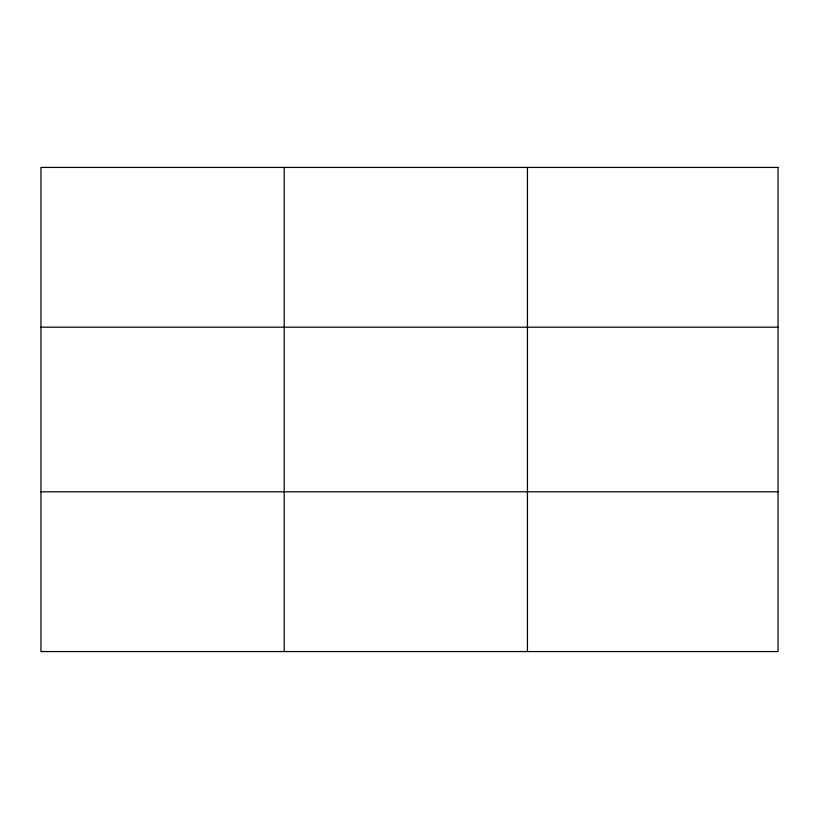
<?xml version="1.0" encoding="UTF-8"?>
<svg xmlns="http://www.w3.org/2000/svg" width="819" height="819" viewBox="0 0 819 819"><rect width="100%" height="100%" fill="white"/><g stroke="black" fill="none" stroke-linecap="round" stroke-linejoin="round"><path stroke-width="1.23" d="M284.193 167.434L284.193 651.566M527.436 167.434L527.436 651.566M40.95 327.201L778.05 327.201M40.95 491.799L778.05 491.799M778.05 167.434L778.05 651.566L40.95 651.566L40.95 167.434L778.05 167.434"/></g></svg>
